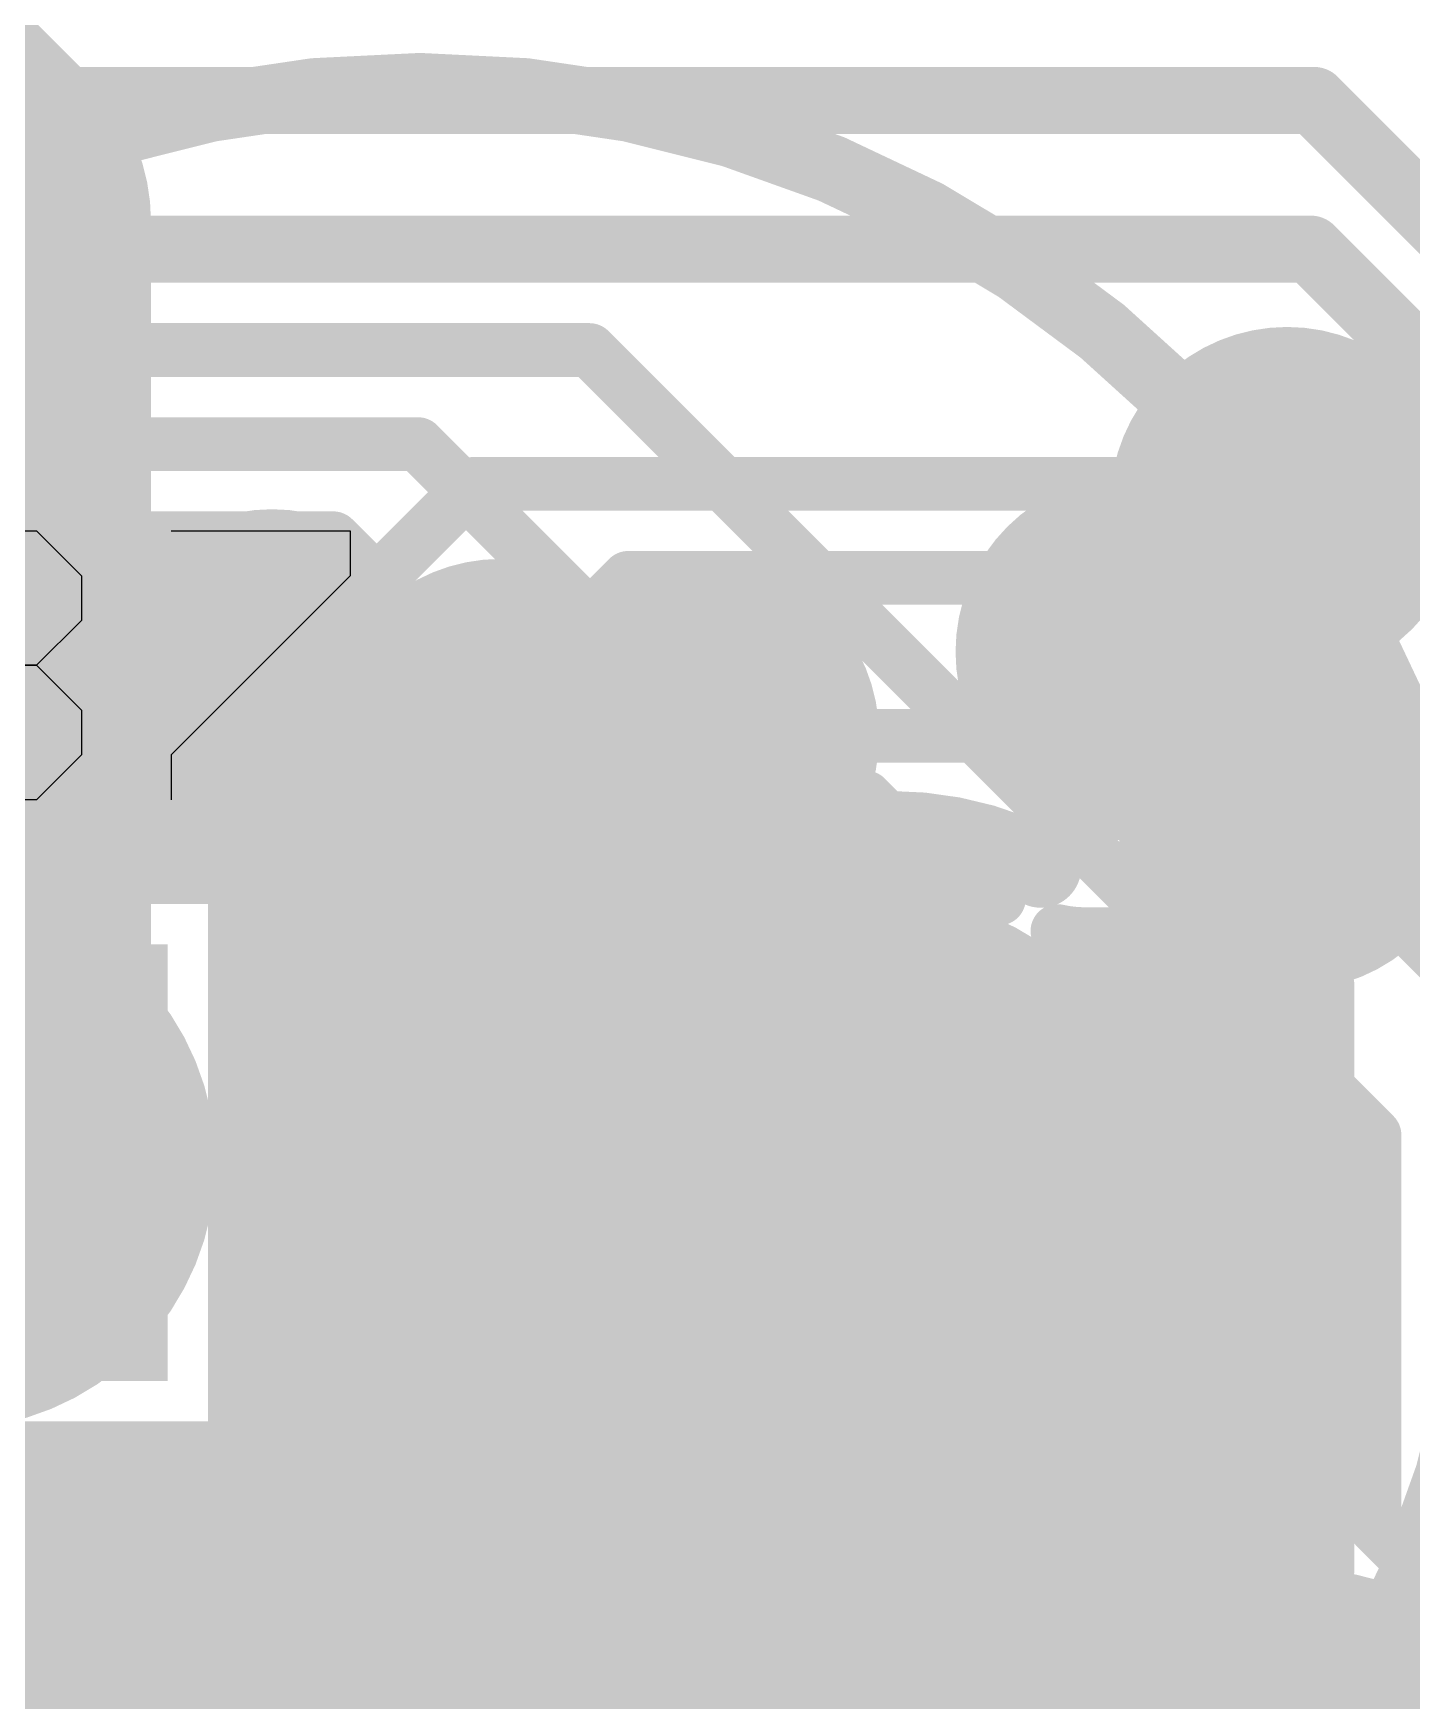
# Model space of a CAD drawing. Header units: millimetres. Extents: x 0.11 to 5.67, y 0.55 to 4.24.
# Drawn here: x 2.0497 to 2.2515, y 2.7903 to 3.0344 of the extents above; entities that cross this region are included whole.
import ezdxf

# ---------------------------------------------------------------- set-up
doc = ezdxf.new("R2010")
doc.units = ezdxf.units.MM
doc.header["$MEASUREMENT"] = 0
for name, color, linetype in [('BottomLayer', 5, 'Continuous'), ('BottomOverlay', 54, 'Continuous'), ('BottomPaste', 16, 'Continuous'), ('BottomSolder', 6, 'Continuous'), ('InternalPlane1', 76, 'Continuous'), ('InternalPlane2', 16, 'Continuous'), ('Mechanical3', 76, 'Continuous'), ('MultiLayer', 9, 'Continuous'), ('PadHoleLayer', 156, 'Continuous'), ('TopLayer', 1, 'Continuous'), ('TopOverlay', 2, 'Continuous'), ('TopSolder', 216, 'Continuous'), ('ViaHoleLayer', 16, 'Continuous')]:
    doc.layers.add(name, color=color, linetype=linetype)

# ---------------------------------------------------------------- blocks, each defined once
blk = doc.blocks.new('CC8X3_5_243')
at = {"layer": 'BottomLayer', "const_width": 0.03}
blk.add_lwpolyline([(0.1227953, 0, 1), (0.1527953, 0, 1)], format="xyb", close=True, dxfattribs=at)
at = {"layer": 'BottomLayer'}
blk.add_solid([(-0.03, -0.03), (0.03, -0.03), (-0.03, 0.03), (0.03, 0.03)], dxfattribs=at)
at = {"layer": 'BottomSolder', "const_width": 0.0319685}
blk.add_lwpolyline([(0.1218111, 0, 1), (0.1537795, 0, 1)], format="xyb", close=True, dxfattribs=at)
at = {"layer": 'BottomSolder'}
blk.add_solid([(-0.0319685, -0.0319685), (0.0319685, -0.0319685), (-0.0319685, 0.0319685), (0.0319685, 0.0319685)], dxfattribs=at)
at = {"layer": 'InternalPlane1', "const_width": 0.011811}
for points in [[(0.1157643, 0.0432383, -0.240078759080116), (0.1598263, 0.0432383)], [(0.094557, -0.022031, -0.240078759080116), (0.094557, 0.022031)], [(0.1810336, 0.022031, -0.240078759080116), (0.1810336, -0.022031)], [(0.1598263, -0.0432383, -0.240078759080116), (0.1157643, -0.0432383)]]:
    blk.add_lwpolyline(points, format="xyb", dxfattribs=at)
at = {"layer": 'InternalPlane1'}
for points, const_width in [([(0.1128116, 0.0432383, 1), (0.118717, 0.0432383, 1)], 0.0059055), ([(0.1568736, 0.0432383, 1), (0.162779, 0.0432383, 1)], 0.0059055), ([(-0.0195, 0, 1), (0.0195, 0, 1)], 0.039), ([(0.0916043, 0.022031, 1), (0.0975097, 0.022031, 1)], 0.0059055), ([(0.1780809, 0.022031, 1), (0.1839863, 0.022031, 1)], 0.0059055), ([(0.0916043, -0.022031, 1), (0.0975097, -0.022031, 1)], 0.0059055), ([(0.1780809, -0.022031, 1), (0.1839863, -0.022031, 1)], 0.0059055), ([(0.1128116, -0.0432383, 1), (0.118717, -0.0432383, 1)], 0.0059055), ([(0.1568736, -0.0432383, 1), (0.162779, -0.0432383, 1)], 0.0059055)]:
    blk.add_lwpolyline(points, format="xyb", close=True, dxfattribs=dict(at, const_width=const_width))
at = {"layer": 'InternalPlane2', "const_width": 0.039}
for points in [[(-0.0195, 0, 1), (0.0195, 0, 1)], [(0.1182953, 0, 1), (0.1572953, 0, 1)]]:
    blk.add_lwpolyline(points, format="xyb", close=True, dxfattribs=at)
at = {"layer": 'Mechanical3'}
for p, q in [((-0.0003428, 0.092507), (0.0127763, 0.092507)), ((0.0127763, 0.092507), (0.0193358, 0.0859474)), ((0.032455, 0.092507), (0.0586932, 0.092507)), ((0.0586932, 0.092507), (0.0586932, 0.0859474)), ((0.0193358, 0.0859474), (0.0193358, 0.0793878)), ((0.0586932, 0.0859474), (0.032455, 0.0597092)), ((0.0193358, 0.0793878), (0.0127763, 0.0728283)), ((0.0127763, 0.0728283), (0.0062167, 0.0728283)), ((0.0062167, 0.0728283), (0.0127763, 0.0728283)), ((0.0127763, 0.0728283), (0.0193358, 0.0662687)), ((0.0193358, 0.0662687), (0.0193358, 0.0597092)), ((0.0193358, 0.0597092), (0.0127763, 0.0531496)), ((0.032455, 0.0597092), (0.032455, 0.0531496)), ((0.0127763, 0.0531496), (-0.0003428, 0.0531496))]:
    blk.add_line(p, q, dxfattribs=at)
at = {"layer": 'MultiLayer', "const_width": 0.03}
blk.add_lwpolyline([(0.1227953, 0, 1), (0.1527953, 0, 1)], format="xyb", close=True, dxfattribs=at)
at = {"layer": 'MultiLayer'}
blk.add_solid([(-0.03, -0.03), (0.03, -0.03), (-0.03, 0.03), (0.03, 0.03)], dxfattribs=at)
at = {"layer": 'PadHoleLayer', "const_width": 0.019}
for points in [[(-0.0095, 0, 1), (0.0095, 0, 1)], [(0.1282953, 0, 1), (0.1472953, 0, 1)]]:
    blk.add_lwpolyline(points, format="xyb", close=True, dxfattribs=at)
at = {"layer": 'TopLayer', "const_width": 0.03}
blk.add_lwpolyline([(0.1227953, 0, 1), (0.1527953, 0, 1)], format="xyb", close=True, dxfattribs=at)
at = {"layer": 'TopLayer'}
blk.add_solid([(-0.03, -0.03), (0.03, -0.03), (-0.03, 0.03), (0.03, 0.03)], dxfattribs=at)
at = {"layer": 'TopOverlay', "const_width": 0.01}
blk.add_lwpolyline([(0.226378, 0, 1), (-0.0885828, 0, 1)], format="xyb", close=True, dxfattribs=at)
at = {"layer": 'TopSolder', "const_width": 0.0319685}
blk.add_lwpolyline([(0.1218111, 0, 1), (0.1537795, 0, 1)], format="xyb", close=True, dxfattribs=at)
at = {"layer": 'TopSolder'}
blk.add_solid([(-0.0319685, -0.0319685), (0.0319685, -0.0319685), (-0.0319685, 0.0319685), (0.0319685, 0.0319685)], dxfattribs=at)
blk = doc.blocks.new('CC0603_B_244')
at = {"layer": 'BottomLayer'}
for points in [[(-0.0531496, -0.0177165), (-0.0137796, -0.0177165), (-0.0531496, 0.0177165), (-0.0137796, 0.0177165)], [(0.0531495, 0.0177165), (0.0137795, 0.0177165), (0.0531495, -0.0177165), (0.0137795, -0.0177165)]]:
    blk.add_solid(points, dxfattribs=at)
at = {"layer": 'BottomOverlay', "const_width": 0.0070079}
for points in [[(-0.0603075, -0.025576, -0.2011811506940103), (-0.060352, 0.0254697)], [(0.0604228, 0.0254697, -0.2011811506940103), (0.0603783, -0.025576)]]:
    blk.add_lwpolyline(points, format="xyb", dxfattribs=at)
at = {"layer": 'BottomOverlay', "const_width": 0.0035039}
for points in [[(-0.062104, 0.0254697, 1), (-0.0586, 0.0254697, 1)], [(-0.0617166, 0.0255, 1), (-0.0582126, 0.0255, 1)], [(0.0582834, 0.0255, 1), (0.0617874, 0.0255, 1)], [(0.0586708, 0.0254697, 1), (0.0621748, 0.0254697, 1)], [(-0.0620595, -0.025576, 1), (-0.0585555, -0.025576, 1)], [(-0.0617914, -0.0255906, 1), (-0.0582874, -0.0255906, 1)], [(0.0582873, -0.0255906, 1), (0.0617913, -0.0255906, 1)], [(0.0586263, -0.025576, 1), (0.0621303, -0.025576, 1)]]:
    blk.add_lwpolyline(points, format="xyb", close=True, dxfattribs=at)
at = {"layer": 'BottomOverlay', "const_width": 0.0070079}
for points in [[(-0.0599646, 0.0255), (0.0600354, 0.0255)], [(-0.0600394, -0.0255906), (0.0600393, -0.0255906)]]:
    blk.add_lwpolyline(points, dxfattribs=at)
at = {"layer": 'BottomPaste'}
for p, q in [((-0.0531496, -0.0177165), (-0.0531496, 0.0177165)), ((-0.0531496, 0.0177165), (-0.0137796, 0.0177165)), ((-0.0137796, 0.0177165), (-0.0255906, 0)), ((0.0255905, 0), (0.0137795, 0.0177165)), ((0.0137795, 0.0177165), (0.0531495, 0.0177165)), ((0.0531495, 0.0177165), (0.0531495, -0.0177165)), ((-0.0255906, 0), (-0.0137796, -0.0177165)), ((0.0137795, -0.0177165), (0.0255905, 0)), ((-0.0137796, -0.0177165), (-0.0531496, -0.0177165)), ((0.0531495, -0.0177165), (0.0137795, -0.0177165))]:
    blk.add_line(p, q, dxfattribs=at)
at = {"layer": 'BottomSolder'}
for points in [[(-0.0551181, -0.019685), (-0.0118111, -0.019685), (-0.0551181, 0.019685), (-0.0118111, 0.019685)], [(0.055118, 0.019685), (0.011811, 0.019685), (0.055118, -0.019685), (0.011811, -0.019685)]]:
    blk.add_solid(points, dxfattribs=at)
at = {"layer": 'Mechanical3'}
for p, q in [((-0.0561024, 0.0105003), (-0.0508547, 0.015748)), ((-0.0508547, 0.015748), (-0.0403594, 0.015748)), ((-0.0403594, 0.015748), (-0.0351118, 0.0105003)), ((-0.0193688, 0.015748), (-0.0246165, 0.0105003)), ((-0.0088735, 0.015748), (-0.0193688, 0.015748)), ((-0.0036259, 0.0105003), (-0.0088735, 0.015748)), ((0.0068694, 0.0105003), (0.0121171, 0.015748)), ((0.0121171, 0.015748), (0.0226124, 0.015748)), ((0.0226124, 0.015748), (0.02786, 0.0105003)), ((-0.0561024, -0.0104903), (-0.0561024, 0.0105003)), ((-0.0036259, 0.0052527), (-0.0036259, 0.0105003)), ((0.0068694, 5e-06), (0.0068694, 0.0105003)), ((0.02786, 0.0105003), (0.02786, 0.0052527)), ((-0.0088735, 5e-06), (-0.0036259, 0.0052527)), ((0.02786, 0.0052527), (0.0226124, 5e-06)), ((-0.0088735, 5e-06), (-0.0141212, 5e-06)), ((-0.0141212, 5e-06), (-0.0088735, 5e-06)), ((-0.0036259, -0.0052426), (-0.0088735, 5e-06)), ((0.0173647, -0.0104903), (0.0068694, 5e-06)), ((0.0226124, 5e-06), (0.0068694, 5e-06)), ((-0.0036259, -0.0104903), (-0.0036259, -0.0052426)), ((-0.0508547, -0.0157379), (-0.0561024, -0.0104903)), ((-0.0351118, -0.0104903), (-0.0403594, -0.0157379)), ((-0.0246165, -0.0104903), (-0.0193688, -0.0157379)), ((-0.0088735, -0.0157379), (-0.0036259, -0.0104903)), ((0.02786, -0.0157379), (0.0173647, -0.0104903)), ((-0.0403594, -0.0157379), (-0.0508547, -0.0157379)), ((-0.0193688, -0.0157379), (-0.0088735, -0.0157379))]:
    blk.add_line(p, q, dxfattribs=at)

msp = doc.modelspace()

# ---------------------------------------------------------------- linework, layer by layer
at = {"layer": 'BottomLayer'}
for points, const_width in [([(2.0423229, 3.0246063), (2.2372047, 3.0246063)], 0.0098425), ([(2.2372047, 3.0246063), (2.3257874, 2.9360236)], 0.0098425), ([(1.737482, 3.0028422), (2.2366978, 3.0028422)], 0.0098425), ([(2.2366978, 3.0028422), (2.3261542, 2.9133858)], 0.0098425), ([(1.720583, 2.9880784), (2.1311269, 2.9880784)], 0.007874), ([(2.1311269, 2.9880784), (2.246063, 2.8731423)], 0.007874), ([(1.7148754, 2.9742989), (2.1060284, 2.9742989)], 0.007874), ([(2.1060284, 2.9742989), (2.1476378, 2.9326895)], 0.007874), ([(2.2332677, 2.9655512), (2.2362809, 2.962538)], 0.007874), ([(2.2362809, 2.962538), (2.2530131, 2.962538)], 0.007874), ([(2.2530131, 2.962538), (2.3198818, 2.8956693)], 0.007874), ([(1.7091678, 2.9605194), (2.0936145, 2.9605194)], 0.007874), ([(2.0936145, 2.9605194), (2.1062989, 2.947835)], 0.007874), ([(2.1062989, 2.9478349), (2.1062989, 2.947835)], 0.007874), ([(2.1062989, 2.9478349), (2.1181102, 2.9360236)], 0.007874), ([(1.7072867, 2.9429134), (2.0805979, 2.9429134)], 0.007874), ([(2.0805979, 2.9429134), (2.0846454, 2.9388659)], 0.007874), ([(2.2106299, 2.9438976), (2.2412526, 2.9438976)], 0.007874), ([(2.2412526, 2.9438976), (2.3356299, 2.8495203)], 0.007874), ([(2.1476378, 2.9315945), (2.1476378, 2.9326895)], 0.007874), ([(1.8481204, 2.9251969), (2.0630113, 2.9251969)], 0.007874), ([(2.1715832, 2.9225671), (2.1842329, 2.9099174)], 0.007874), ([(1.8484059, 2.9202681), (2.0670671, 2.9202681)], 0.007874), ([(2.1705853, 2.9202681), (2.1738822, 2.9202681)], 0.007874), ([(2.234252, 2.9202756), (2.2598425, 2.8946851)], 0.007874), ([(1.993622, 2.912874), (2.081181, 2.912874)], 0.007874), ([(2.081181, 2.825315), (2.081181, 2.912874)], 0.007874), ([(2.081181, 2.9123941), (2.1011922, 2.9123941)], 0.007874), ([(2.1645558, 2.9123941), (2.1817562, 2.9123941)], 0.007874), ([(2.1751968, 2.8690945), (2.1751968, 2.9069685)], 0.007874), ([(2.081181, 2.9045201), (2.152989, 2.9045201)], 0.007874), ([(2.081181, 2.8966461), (2.1437473, 2.8966461)], 0.007874), ([(2.081181, 2.8887721), (2.1383057, 2.8887721)], 0.007874), ([(2.081181, 2.8808981), (2.1350865, 2.8808981)], 0.007874), ([(2.2160197, 2.8781306), (2.2283465, 2.8658038)], 0.007874), ([(2.081181, 2.8730241), (2.1335709, 2.8730241)], 0.007874), ([(2.2168227, 2.8730241), (2.2211262, 2.8730241)], 0.007874), ([(2.246063, 2.8159449), (2.246063, 2.8731423)], 0.007874), ([(2.1373228, 2.8690945), (2.1751968, 2.8690945)], 0.007874), ([(2.1751968, 2.8690945), (2.2130708, 2.8690945)], 0.007874), ([(2.1751968, 2.8312205), (2.1751968, 2.8690945)], 0.007874), ([(2.081181, 2.8651501), (2.1335723, 2.8651501)], 0.007874), ([(2.2168213, 2.8651501), (2.2283465, 2.8651501)], 0.007874), ([(2.2283465, 2.8159449), (2.2283465, 2.8658038)], 0.007874), ([(2.081181, 2.8572761), (2.1350909, 2.8572761)], 0.007874), ([(2.2153027, 2.8572761), (2.2283465, 2.8572761)], 0.007874), ([(2.081181, 2.8494021), (2.1383136, 2.8494021)], 0.007874), ([(2.21208, 2.8494021), (2.2283465, 2.8494021)], 0.007874), ([(2.081181, 2.8415281), (2.1437603, 2.8415281)], 0.007874), ([(2.2066333, 2.8415281), (2.2283465, 2.8415281)], 0.007874), ([(2.081181, 2.8336541), (2.1530126, 2.8336541)], 0.007874), ([(2.197381, 2.8336541), (2.2283465, 2.8336541)], 0.007874), ([(2.0610235, 2.825315), (2.081181, 2.825315)], 0.007874), ([(2.0610235, 2.7982284), (2.0610235, 2.825315)], 0.007874), ([(2.081181, 2.8257801), (2.2283465, 2.8257801)], 0.007874), ([(2.0610235, 2.8179061), (2.2283465, 2.8179061)], 0.007874), ([(2.246063, 2.8159449), (2.3080709, 2.753937)], 0.007874), ([(2.0610235, 2.8100321), (2.2293623, 2.8100321)], 0.007874), ([(2.0610235, 2.8021581), (2.2208379, 2.8021581)], 0.007874), ([(2.0610235, 2.7982284), (2.0708661, 2.7982284)], 0.007874), ([(2.0708661, 2.7352362), (2.0708661, 2.7982284)], 0.007874), ([(2.0728345, 2.7962599), (2.1358267, 2.7962599)], 0.007874), ([(2.0728345, 2.7372047), (2.0728345, 2.7962599)], 0.007874), ([(2.1358267, 2.7372047), (2.1358267, 2.7962599)], 0.007874), ([(2.1358267, 2.7942841), (2.2150869, 2.7942841)], 0.007874), ([(2.1043306, 2.7667323), (2.1043306, 2.7923228)], 0.007874), ([(2.1358267, 2.7864101), (2.2128361, 2.7864101)], 0.007874)]:
    msp.add_lwpolyline(points, dxfattribs=dict(at, const_width=const_width))
for points, const_width in [([(2.2347441, 3.0246063, 1), (2.2396653, 3.0246063, 1)], 0.0049212), ([(2.2347441, 3.0246063, 1), (2.2396653, 3.0246063, 1)], 0.0049212), ([(2.2342372, 3.0028422, 1), (2.2391584, 3.0028422, 1)], 0.0049212), ([(2.2342372, 3.0028422, 1), (2.2391584, 3.0028422, 1)], 0.0049212), ([(2.1291584, 2.9880784, 1), (2.1330954, 2.9880784, 1)], 0.003937), ([(2.1291584, 2.9880784, 1), (2.1330954, 2.9880784, 1)], 0.003937), ([(2.1040599, 2.9742989, 1), (2.1079969, 2.9742989, 1)], 0.003937), ([(2.1040599, 2.9742989, 1), (2.1079969, 2.9742989, 1)], 0.003937), ([(2.2273622, 2.9655512, 1), (2.2391732, 2.9655512, 1)], 0.011811), ([(2.2312992, 2.9655512, 1), (2.2352362, 2.9655512, 1)], 0.003937), ([(2.2343124, 2.962538, 1), (2.2382494, 2.962538, 1)], 0.003937), ([(2.2343124, 2.962538, 1), (2.2382494, 2.962538, 1)], 0.003937), ([(2.2510446, 2.962538, 1), (2.2549816, 2.962538, 1)], 0.003937), ([(2.2510446, 2.962538, 1), (2.2549816, 2.962538, 1)], 0.003937), ([(2.091646, 2.9605194, 1), (2.095583, 2.9605194, 1)], 0.003937), ([(2.091646, 2.9605194, 1), (2.095583, 2.9605194, 1)], 0.003937), ([(2.2047244, 2.9438976, 1), (2.2165354, 2.9438976, 1)], 0.011811), ([(2.1043304, 2.947835, 1), (2.1082674, 2.947835, 1)], 0.003937), ([(2.1043304, 2.947835, 1), (2.1082674, 2.947835, 1)], 0.003937), ([(2.1043304, 2.9478349, 1), (2.1082674, 2.9478349, 1)], 0.003937), ([(2.1043304, 2.9478349, 1), (2.1082674, 2.9478349, 1)], 0.003937), ([(2.0787399, 2.9388659, 1), (2.0905509, 2.9388659, 1)], 0.011811), ([(2.0786294, 2.9429134, 1), (2.0825664, 2.9429134, 1)], 0.003937), ([(2.0786294, 2.9429134, 1), (2.0825664, 2.9429134, 1)], 0.003937), ([(2.2086614, 2.9438976, 1), (2.2125984, 2.9438976, 1)], 0.003937), ([(2.2392841, 2.9438976, 1), (2.2432211, 2.9438976, 1)], 0.003937), ([(2.2392841, 2.9438976, 1), (2.2432211, 2.9438976, 1)], 0.003937), ([(2.0826769, 2.9388659, 1), (2.0866139, 2.9388659, 1)], 0.003937), ([(2.1122047, 2.9315945, 1), (2.1240157, 2.9315945, 1)], 0.011811), ([(2.1417323, 2.9315945, 1), (2.1535433, 2.9315945, 1)], 0.011811), ([(2.1161417, 2.9360236, 1), (2.1200787, 2.9360236, 1)], 0.003937), ([(2.1456693, 2.9326895, 1), (2.1496063, 2.9326895, 1)], 0.003937), ([(2.1456693, 2.9326895, 1), (2.1496063, 2.9326895, 1)], 0.003937), ([(2.1456693, 2.9315945, 1), (2.1496063, 2.9315945, 1)], 0.003937), ([(2.2283465, 2.9202756, 1), (2.2401575, 2.9202756, 1)], 0.011811), ([(2.0610428, 2.9251969, 1), (2.0649798, 2.9251969, 1)], 0.003937), ([(2.0610428, 2.9251969, 1), (2.0649798, 2.9251969, 1)], 0.003937), ([(2.1696147, 2.9225671, 1), (2.1735517, 2.9225671, 1)], 0.003937), ([(2.1696147, 2.9225671, 1), (2.1735517, 2.9225671, 1)], 0.003937), ([(2.0650986, 2.9202681, 1), (2.0690356, 2.9202681, 1)], 0.003937), ([(2.1686168, 2.9202681, 1), (2.1725538, 2.9202681, 1)], 0.003937), ([(2.1719137, 2.9202681, 1), (2.1758507, 2.9202681, 1)], 0.003937), ([(2.2322835, 2.9202756, 1), (2.2362205, 2.9202756, 1)], 0.003937), ([(2.0953712, 2.9166459, 1), (2.0993082, 2.9166459, 1)], 0.003937), ([(2.0953712, 2.9166459, 1), (2.0993082, 2.9166459, 1)], 0.003937), ([(2.0792125, 2.912874, 1), (2.0831495, 2.912874, 1)], 0.003937), ([(2.0792125, 2.912874, 1), (2.0831495, 2.912874, 1)], 0.003937), ([(2.0792125, 2.9123941, 1), (2.0831495, 2.9123941, 1)], 0.003937), ([(2.0992237, 2.9123941, 1), (2.1031607, 2.9123941, 1)], 0.003937), ([(2.1309055, 2.9106923, 1), (2.1348425, 2.9106923, 1)], 0.003937), ([(2.1309055, 2.9106923, 1), (2.1348425, 2.9106923, 1)], 0.003937), ([(2.1625873, 2.9123941, 1), (2.1665243, 2.9123941, 1)], 0.003937), ([(2.1797877, 2.9123941, 1), (2.1837247, 2.9123941, 1)], 0.003937), ([(2.1822644, 2.9099174, 1), (2.1862014, 2.9099174, 1)], 0.003937), ([(2.1822644, 2.9099174, 1), (2.1862014, 2.9099174, 1)], 0.003937), ([(2.1732283, 2.9069685, 1), (2.1771653, 2.9069685, 1)], 0.003937), ([(2.0792125, 2.9045201, 1), (2.0831495, 2.9045201, 1)], 0.003937), ([(2.1510205, 2.9045201, 1), (2.1549575, 2.9045201, 1)], 0.003937), ([(2.0792125, 2.8966461, 1), (2.0831495, 2.8966461, 1)], 0.003937), ([(2.1417788, 2.8966461, 1), (2.1457158, 2.8966461, 1)], 0.003937), ([(2.0792125, 2.8887721, 1), (2.0831495, 2.8887721, 1)], 0.003937), ([(2.1363372, 2.8887721, 1), (2.1402742, 2.8887721, 1)], 0.003937), ([(2.0792125, 2.8808981, 1), (2.0831495, 2.8808981, 1)], 0.003937), ([(2.133118, 2.8808981, 1), (2.137055, 2.8808981, 1)], 0.003937), ([(2.2140512, 2.8781306, 1), (2.2179882, 2.8781306, 1)], 0.003937), ([(2.2140512, 2.8781306, 1), (2.2179882, 2.8781306, 1)], 0.003937), ([(2.0792125, 2.8730241, 1), (2.0831495, 2.8730241, 1)], 0.003937), ([(2.1316024, 2.8730241, 1), (2.1355394, 2.8730241, 1)], 0.003937), ([(2.2148542, 2.8730241, 1), (2.2187912, 2.8730241, 1)], 0.003937), ([(2.2191577, 2.8730241, 1), (2.2230947, 2.8730241, 1)], 0.003937), ([(2.2440945, 2.8731423, 1), (2.2480315, 2.8731423, 1)], 0.003937), ([(2.2440945, 2.8731423, 1), (2.2480315, 2.8731423, 1)], 0.003937), ([(2.1353543, 2.8690945, 1), (2.1392913, 2.8690945, 1)], 0.003937), ([(2.1732283, 2.8690945, 1), (2.1771653, 2.8690945, 1)], 0.003937), ([(2.1732283, 2.8690945, 1), (2.1771653, 2.8690945, 1)], 0.003937), ([(2.1732283, 2.8690945, 1), (2.1771653, 2.8690945, 1)], 0.003937), ([(2.1732283, 2.8690945, 1), (2.1771653, 2.8690945, 1)], 0.003937), ([(2.2111023, 2.8690945, 1), (2.2150393, 2.8690945, 1)], 0.003937), ([(2.2150393, 2.8690945, 1), (2.2189763, 2.8690945, 1)], 0.003937), ([(2.2150393, 2.8690945, 1), (2.2189763, 2.8690945, 1)], 0.003937), ([(2.0792125, 2.8651501, 1), (2.0831495, 2.8651501, 1)], 0.003937), ([(2.1316038, 2.8651501, 1), (2.1355408, 2.8651501, 1)], 0.003937), ([(2.2148528, 2.8651501, 1), (2.2187898, 2.8651501, 1)], 0.003937), ([(2.226378, 2.8658038, 1), (2.230315, 2.8658038, 1)], 0.003937), ([(2.226378, 2.8658038, 1), (2.230315, 2.8658038, 1)], 0.003937), ([(2.226378, 2.8651501, 1), (2.230315, 2.8651501, 1)], 0.003937), ([(2.0792125, 2.8572761, 1), (2.0831495, 2.8572761, 1)], 0.003937), ([(2.1331224, 2.8572761, 1), (2.1370594, 2.8572761, 1)], 0.003937), ([(2.2133342, 2.8572761, 1), (2.2172712, 2.8572761, 1)], 0.003937), ([(2.226378, 2.8572761, 1), (2.230315, 2.8572761, 1)], 0.003937), ([(2.0792125, 2.8494021, 1), (2.0831495, 2.8494021, 1)], 0.003937), ([(2.1363451, 2.8494021, 1), (2.1402821, 2.8494021, 1)], 0.003937), ([(2.2101115, 2.8494021, 1), (2.2140485, 2.8494021, 1)], 0.003937), ([(2.226378, 2.8494021, 1), (2.230315, 2.8494021, 1)], 0.003937), ([(2.0792125, 2.8415281, 1), (2.0831495, 2.8415281, 1)], 0.003937), ([(2.1417918, 2.8415281, 1), (2.1457288, 2.8415281, 1)], 0.003937), ([(2.2046648, 2.8415281, 1), (2.2086018, 2.8415281, 1)], 0.003937), ([(2.226378, 2.8415281, 1), (2.230315, 2.8415281, 1)], 0.003937), ([(2.0792125, 2.8336541, 1), (2.0831495, 2.8336541, 1)], 0.003937), ([(2.1510441, 2.8336541, 1), (2.1549811, 2.8336541, 1)], 0.003937), ([(2.1954125, 2.8336541, 1), (2.1993495, 2.8336541, 1)], 0.003937), ([(2.226378, 2.8336541, 1), (2.230315, 2.8336541, 1)], 0.003937), ([(2.1732283, 2.8312205, 1), (2.1771653, 2.8312205, 1)], 0.003937), ([(2.059055, 2.825315, 1), (2.062992, 2.825315, 1)], 0.003937), ([(2.059055, 2.825315, 1), (2.062992, 2.825315, 1)], 0.003937), ([(2.0792125, 2.8257801, 1), (2.0831495, 2.8257801, 1)], 0.003937), ([(2.0792125, 2.825315, 1), (2.0831495, 2.825315, 1)], 0.003937), ([(2.0792125, 2.825315, 1), (2.0831495, 2.825315, 1)], 0.003937), ([(2.226378, 2.8257801, 1), (2.230315, 2.8257801, 1)], 0.003937), ([(2.059055, 2.8179061, 1), (2.062992, 2.8179061, 1)], 0.003937), ([(2.226378, 2.8179061, 1), (2.230315, 2.8179061, 1)], 0.003937), ([(2.226378, 2.8159449, 1), (2.230315, 2.8159449, 1)], 0.003937), ([(2.226378, 2.8159449, 1), (2.230315, 2.8159449, 1)], 0.003937), ([(2.226378, 2.8159449, 1), (2.230315, 2.8159449, 1)], 0.003937), ([(2.2440945, 2.8159449, 1), (2.2480315, 2.8159449, 1)], 0.003937), ([(2.2440945, 2.8159449, 1), (2.2480315, 2.8159449, 1)], 0.003937), ([(2.059055, 2.8100321, 1), (2.062992, 2.8100321, 1)], 0.003937), ([(2.2273938, 2.8100321, 1), (2.2313308, 2.8100321, 1)], 0.003937), ([(2.2283887, 2.8077472, 1), (2.2323257, 2.8077472, 1)], 0.003937), ([(2.2283887, 2.8077472, 1), (2.2323257, 2.8077472, 1)], 0.003937), ([(2.2283887, 2.8077472, 1), (2.2323257, 2.8077472, 1)], 0.003937), ([(2.059055, 2.8021581, 1), (2.062992, 2.8021581, 1)], 0.003937), ([(2.2188694, 2.8021581, 1), (2.2228064, 2.8021581, 1)], 0.003937), ([(2.059055, 2.7982284, 1), (2.062992, 2.7982284, 1)], 0.003937), ([(2.059055, 2.7982284, 1), (2.062992, 2.7982284, 1)], 0.003937), ([(2.0688976, 2.7982284, 1), (2.0728346, 2.7982284, 1)], 0.003937), ([(2.0688976, 2.7982284, 1), (2.0728346, 2.7982284, 1)], 0.003937), ([(2.070866, 2.7962599, 1), (2.074803, 2.7962599, 1)], 0.003937), ([(2.070866, 2.7962599, 1), (2.074803, 2.7962599, 1)], 0.003937), ([(2.1338582, 2.7962599, 1), (2.1377952, 2.7962599, 1)], 0.003937), ([(2.1338582, 2.7962599, 1), (2.1377952, 2.7962599, 1)], 0.003937), ([(2.1338582, 2.7942841, 1), (2.1377952, 2.7942841, 1)], 0.003937), ([(2.2131184, 2.7942841, 1), (2.2170554, 2.7942841, 1)], 0.003937), ([(2.1023621, 2.7923228, 1), (2.1062991, 2.7923228, 1)], 0.003937), ([(2.2323439, 2.7834041, 1), (2.2441549, 2.7834041, 1)], 0.011811)]:
    msp.add_lwpolyline(points, format="xyb", close=True, dxfattribs=dict(at, const_width=const_width))
at = {"layer": 'BottomLayer', "const_width": 0.007874}
for points in [[(2.0973397, 2.9166459, -0.4012547143828425), (2.0630113, 2.9251969)], [(2.1715832, 2.9225671, -0.4908594300988783), (2.132874, 2.9106923)], [(2.132874, 2.9106923, -0.411617775053722), (2.0973397, 2.9166459)], [(2.2170078, 2.8690945, -2.842865422669994), (2.1842329, 2.9099174)], [(2.2160197, 2.8781306, -0.0545130820857524), (2.2170078, 2.8690945)], [(2.2303572, 2.8077472, -0.1208465215114533), (2.2283465, 2.8159449)], [(2.2303572, 2.8077472, -0.1208465215114533), (2.2283465, 2.8159449)], [(2.2387794, 2.7578191, -0.8633568454744912), (2.2303572, 2.8077472)]]:
    msp.add_lwpolyline(points, format="xyb", dxfattribs=at)
at = {"layer": 'InternalPlane1', "const_width": 0.0259055}
for points in [[(2.220315, 2.9655512, 1), (2.2462204, 2.9655512, 1)], [(2.1976772, 2.9438976, 1), (2.2235826, 2.9438976, 1)], [(2.0716927, 2.9388659, 1), (2.0975981, 2.9388659, 1)], [(2.1051575, 2.9315945, 1), (2.1310629, 2.9315945, 1)], [(2.1346851, 2.9315945, 1), (2.1605905, 2.9315945, 1)], [(2.2212993, 2.9202756, 1), (2.2472047, 2.9202756, 1)], [(2.2252967, 2.7834041, 1), (2.2512021, 2.7834041, 1)]]:
    msp.add_lwpolyline(points, format="xyb", close=True, dxfattribs=at)
at = {"layer": 'InternalPlane2', "const_width": 0.0259055}
for points in [[(2.220315, 2.9655512, 1), (2.2462204, 2.9655512, 1)], [(2.1976772, 2.9438976, 1), (2.2235826, 2.9438976, 1)], [(2.0716927, 2.9388659, 1), (2.0975981, 2.9388659, 1)], [(2.1051575, 2.9315945, 1), (2.1310629, 2.9315945, 1)], [(2.1346851, 2.9315945, 1), (2.1605905, 2.9315945, 1)], [(2.2212993, 2.9202756, 1), (2.2472047, 2.9202756, 1)], [(2.2252967, 2.7834041, 1), (2.2512021, 2.7834041, 1)], [(2.1317323, 2.7667323, 1), (2.1576377, 2.7667323, 1)]]:
    msp.add_lwpolyline(points, format="xyb", close=True, dxfattribs=at)
at = {"layer": 'MultiLayer', "const_width": 0.011811}
for points in [[(2.2273622, 2.9655512, 1), (2.2391732, 2.9655512, 1)], [(2.2047244, 2.9438976, 1), (2.2165354, 2.9438976, 1)], [(2.0787399, 2.9388659, 1), (2.0905509, 2.9388659, 1)], [(2.1122047, 2.9315945, 1), (2.1240157, 2.9315945, 1)], [(2.1417323, 2.9315945, 1), (2.1535433, 2.9315945, 1)], [(2.2283465, 2.9202756, 1), (2.2401575, 2.9202756, 1)], [(2.2323439, 2.7834041, 1), (2.2441549, 2.7834041, 1)]]:
    msp.add_lwpolyline(points, format="xyb", close=True, dxfattribs=at)
at = {"layer": 'TopLayer'}
for points, const_width in [([(2.0187008, 3.0255906), (2.0374015, 3.0068899)], 0.0590551), ([(2.0374015, 2.8690945), (2.0374015, 3.0068899)], 0.0590551), ([(2.0846454, 2.9388659), (2.1142834, 2.9685039)], 0.007874), ([(2.1142834, 2.9685039), (2.230315, 2.9685039)], 0.007874), ([(2.230315, 2.9685039), (2.2332677, 2.9655512)], 0.007874), ([(2.1181102, 2.9360236), (2.136811, 2.9547244)], 0.007874), ([(2.136811, 2.9547244), (2.1998031, 2.9547244)], 0.007874), ([(2.1998031, 2.9547244), (2.2106299, 2.9438976)], 0.007874), ([(2.0846454, 2.9399603), (2.0846457, 2.9399606)], 0.007874), ([(2.0846454, 2.9388659), (2.0846454, 2.9399603)], 0.007874), ([(1.9714492, 2.9360161), (2.0561099, 2.9360161)], 0.007874), ([(1.9714567, 2.9360236), (2.0561024, 2.9360236)], 0.007874), ([(2.0561024, 2.9360236), (2.0599429, 2.9321831)], 0.007874), ([(2.1476378, 2.9315945), (2.1923104, 2.9315945)], 0.007874), ([(2.1923104, 2.9315945), (2.2036293, 2.9202756)], 0.007874), ([(1.9635752, 2.9281421), (2.0614102, 2.9281421)], 0.007874), ([(1.9557012, 2.9202681), (2.0670671, 2.9202681)], 0.007874), ([(2.2036293, 2.9202756), (2.234252, 2.9202756)], 0.007874), ([(2.0779626, 2.9141634), (2.0816929, 2.9104331)], 0.007874), ([(2.166104, 2.913878), (2.1849719, 2.913878)], 0.007874), ([(2.1849719, 2.913878), (2.1910779, 2.907772)], 0.007874), ([(1.9478272, 2.9123941), (2.0797319, 2.9123941)], 0.007874), ([(1.9955905, 2.9109055), (2.0792125, 2.9109055)], 0.007874), ([(2.0792125, 2.8272835), (2.0792125, 2.9109055)], 0.007874), ([(2.1645558, 2.9123941), (2.1864558, 2.9123941)], 0.007874), ([(2.0816929, 2.8228347), (2.0816929, 2.9104331)], 0.007874), ([(2.0994094, 2.8228347), (2.0994094, 2.9104331)], 0.007874), ([(2.1751968, 2.8690945), (2.1751968, 2.9069685)], 0.007874), ([(2.0994094, 2.9045201), (2.152989, 2.9045201)], 0.007874), ([(2.2036293, 2.9025591), (2.2157858, 2.9025591)], 0.007874), ([(2.0994094, 2.8966461), (2.1437473, 2.8966461)], 0.007874), ([(2.2066463, 2.8966461), (2.2244275, 2.8966461)], 0.007874), ([(2.2391732, 2.8093829), (2.2391732, 2.8951627)], 0.007874), ([(2.0994094, 2.8887721), (2.1383057, 2.8887721)], 0.007874), ([(2.2120879, 2.8887721), (2.2391732, 2.8887721)], 0.007874), ([(2.0994094, 2.8808981), (2.1350865, 2.8808981)], 0.007874), ([(2.2153071, 2.8808981), (2.2391732, 2.8808981)], 0.007874), ([(2.0994094, 2.8730241), (2.1335709, 2.8730241)], 0.007874), ([(2.2168227, 2.8730241), (2.2391732, 2.8730241)], 0.007874), ([(2.0374015, 2.8690945), (2.0752755, 2.8690945)], 0.007874), ([(2.1373228, 2.8690945), (2.1751968, 2.8690945)], 0.007874), ([(2.1751968, 2.8690945), (2.2130708, 2.8690945)], 0.007874), ([(2.1751968, 2.8312205), (2.1751968, 2.8690945)], 0.007874), ([(2.0994094, 2.8651501), (2.1335723, 2.8651501)], 0.007874), ([(2.2168213, 2.8651501), (2.2391732, 2.8651501)], 0.007874), ([(2.0994094, 2.8572761), (2.1350909, 2.8572761)], 0.007874), ([(2.2153027, 2.8572761), (2.2391732, 2.8572761)], 0.007874), ([(2.0994094, 2.8494021), (2.1383136, 2.8494021)], 0.007874), ([(2.21208, 2.8494021), (2.2391732, 2.8494021)], 0.007874), ([(2.0994094, 2.8415281), (2.1437603, 2.8415281)], 0.007874), ([(2.2066333, 2.8415281), (2.2391732, 2.8415281)], 0.007874), ([(2.0994094, 2.8336541), (2.1530126, 2.8336541)], 0.007874), ([(2.197381, 2.8336541), (2.2391732, 2.8336541)], 0.007874), ([(1.9153543, 2.8257801), (2.0816929, 2.8257801)], 0.007874), ([(1.9955905, 2.8272835), (2.0792125, 2.8272835)], 0.007874), ([(2.0994094, 2.8257801), (2.2391732, 2.8257801)], 0.007874), ([(2.0364173, 2.7775591), (2.0816929, 2.8228347)], 0.007874), ([(1.9153543, 2.8179061), (2.0767643, 2.8179061)], 0.007874), ([(2.09871, 2.8179061), (2.2391732, 2.8179061)], 0.007874), ([(1.9153543, 2.8100321), (2.0688903, 2.8100321)], 0.007874), ([(2.0541338, 2.7702206), (2.0942204, 2.8103072)], 0.007874), ([(2.0939453, 2.8100321), (2.2391732, 2.8100321)], 0.007874), ([(1.9153543, 2.8021581), (2.0610163, 2.8021581)], 0.007874), ([(2.0860713, 2.8021581), (2.2208379, 2.8021581)], 0.007874), ([(2.2382494, 2.7834041), (2.2568897, 2.8020444)], 0.007874), ([(1.9153543, 2.7942841), (2.0531423, 2.7942841)], 0.007874), ([(2.0781973, 2.7942841), (2.2150869, 2.7942841)], 0.007874), ([(2.0703233, 2.7864101), (2.2128361, 2.7864101)], 0.007874)]:
    msp.add_lwpolyline(points, dxfattribs=dict(at, const_width=const_width))
for points, const_width in [([(2.0226377, 3.0068899, 1), (2.0521653, 3.0068899, 1)], 0.0295275), ([(2.0226377, 3.0068899, 1), (2.0521653, 3.0068899, 1)], 0.0295275), ([(2.2273622, 2.9655512, 1), (2.2391732, 2.9655512, 1)], 0.011811), ([(2.1123149, 2.9685039, 1), (2.1162519, 2.9685039, 1)], 0.003937), ([(2.1123149, 2.9685039, 1), (2.1162519, 2.9685039, 1)], 0.003937), ([(2.2283465, 2.9685039, 1), (2.2322835, 2.9685039, 1)], 0.003937), ([(2.2283465, 2.9685039, 1), (2.2322835, 2.9685039, 1)], 0.003937), ([(2.2312992, 2.9655512, 1), (2.2352362, 2.9655512, 1)], 0.003937), ([(2.1348425, 2.9547244, 1), (2.1387795, 2.9547244, 1)], 0.003937), ([(2.1348425, 2.9547244, 1), (2.1387795, 2.9547244, 1)], 0.003937), ([(2.1978346, 2.9547244, 1), (2.2017716, 2.9547244, 1)], 0.003937), ([(2.1978346, 2.9547244, 1), (2.2017716, 2.9547244, 1)], 0.003937), ([(2.2047244, 2.9438976, 1), (2.2165354, 2.9438976, 1)], 0.011811), ([(2.0787399, 2.9388659, 1), (2.0905509, 2.9388659, 1)], 0.011811), ([(2.2086614, 2.9438976, 1), (2.2125984, 2.9438976, 1)], 0.003937), ([(2.0826769, 2.9399603, 1), (2.0866139, 2.9399603, 1)], 0.003937), ([(2.0826769, 2.9399603, 1), (2.0866139, 2.9399603, 1)], 0.003937), ([(2.0826772, 2.9399606, 1), (2.0866142, 2.9399606, 1)], 0.003937), ([(2.0826769, 2.9388659, 1), (2.0866139, 2.9388659, 1)], 0.003937), ([(2.0826769, 2.9388659, 1), (2.0866139, 2.9388659, 1)], 0.003937), ([(2.1122047, 2.9315945, 1), (2.1240157, 2.9315945, 1)], 0.011811), ([(2.1417323, 2.9315945, 1), (2.1535433, 2.9315945, 1)], 0.011811), ([(2.0541339, 2.9360236, 1), (2.0580709, 2.9360236, 1)], 0.003937), ([(2.0541339, 2.9360236, 1), (2.0580709, 2.9360236, 1)], 0.003937), ([(2.0541414, 2.9360161, 1), (2.0580784, 2.9360161, 1)], 0.003937), ([(2.1161417, 2.9360236, 1), (2.1200787, 2.9360236, 1)], 0.003937), ([(2.0579744, 2.9321831, 1), (2.0619114, 2.9321831, 1)], 0.003937), ([(2.0579744, 2.9321831, 1), (2.0619114, 2.9321831, 1)], 0.003937), ([(2.1456693, 2.9315945, 1), (2.1496063, 2.9315945, 1)], 0.003937), ([(2.1903419, 2.9315945, 1), (2.1942789, 2.9315945, 1)], 0.003937), ([(2.1903419, 2.9315945, 1), (2.1942789, 2.9315945, 1)], 0.003937), ([(2.0594417, 2.9281421, 1), (2.0633787, 2.9281421, 1)], 0.003937), ([(2.2283465, 2.9202756, 1), (2.2401575, 2.9202756, 1)], 0.011811), ([(2.0650986, 2.9202681, 1), (2.0690356, 2.9202681, 1)], 0.003937), ([(2.2016608, 2.9202756, 1), (2.2055978, 2.9202756, 1)], 0.003937), ([(2.2016608, 2.9202756, 1), (2.2055978, 2.9202756, 1)], 0.003937), ([(2.2322835, 2.9202756, 1), (2.2362205, 2.9202756, 1)], 0.003937), ([(2.0759941, 2.9141634, 1), (2.0799311, 2.9141634, 1)], 0.003937), ([(2.0759941, 2.9141634, 1), (2.0799311, 2.9141634, 1)], 0.003937), ([(2.0969189, 2.9147018, 1), (2.1008559, 2.9147018, 1)], 0.003937), ([(2.0969189, 2.9147018, 1), (2.1008559, 2.9147018, 1)], 0.003937), ([(2.096919, 2.9147018, 1), (2.100856, 2.9147018, 1)], 0.003937), ([(2.1641355, 2.913878, 1), (2.1680725, 2.913878, 1)], 0.003937), ([(2.1641355, 2.913878, 1), (2.1680725, 2.913878, 1)], 0.003937), ([(2.1830034, 2.913878, 1), (2.1869404, 2.913878, 1)], 0.003937), ([(2.1830034, 2.913878, 1), (2.1869404, 2.913878, 1)], 0.003937), ([(2.077244, 2.9109055, 1), (2.081181, 2.9109055, 1)], 0.003937), ([(2.077244, 2.9109055, 1), (2.081181, 2.9109055, 1)], 0.003937), ([(2.0777634, 2.9123941, 1), (2.0817004, 2.9123941, 1)], 0.003937), ([(2.1309055, 2.9106923, 1), (2.1348425, 2.9106923, 1)], 0.003937), ([(2.1309055, 2.9106923, 1), (2.1348425, 2.9106923, 1)], 0.003937), ([(2.1625873, 2.9123941, 1), (2.1665243, 2.9123941, 1)], 0.003937), ([(2.1844873, 2.9123941, 1), (2.1884243, 2.9123941, 1)], 0.003937), ([(2.0797244, 2.9104331, 1), (2.0836614, 2.9104331, 1)], 0.003937), ([(2.0797244, 2.9104331, 1), (2.0836614, 2.9104331, 1)], 0.003937), ([(2.0974409, 2.9104331, 1), (2.1013779, 2.9104331, 1)], 0.003937), ([(2.0974409, 2.9104331, 1), (2.1013779, 2.9104331, 1)], 0.003937), ([(2.0974409, 2.9104331, 1), (2.1013779, 2.9104331, 1)], 0.003937), ([(2.1732283, 2.9069685, 1), (2.1771653, 2.9069685, 1)], 0.003937), ([(2.1891094, 2.907772, 1), (2.1930464, 2.907772, 1)], 0.003937), ([(2.1891094, 2.907772, 1), (2.1930464, 2.907772, 1)], 0.003937), ([(2.0974409, 2.9045201, 1), (2.1013779, 2.9045201, 1)], 0.003937), ([(2.1510205, 2.9045201, 1), (2.1549575, 2.9045201, 1)], 0.003937), ([(2.1976762, 2.903013, 1), (2.2016132, 2.903013, 1)], 0.003937), ([(2.1976762, 2.903013, 1), (2.2016132, 2.903013, 1)], 0.003937), ([(2.1976762, 2.9030129, 1), (2.2016132, 2.9030129, 1)], 0.003937), ([(2.2016608, 2.9025591, 1), (2.2055978, 2.9025591, 1)], 0.003937), ([(2.2016608, 2.9025591, 1), (2.2055978, 2.9025591, 1)], 0.003937), ([(2.2016608, 2.9025591, 1), (2.2055978, 2.9025591, 1)], 0.003937), ([(2.2138173, 2.9025591, 1), (2.2177543, 2.9025591, 1)], 0.003937), ([(2.2138173, 2.9025591, 1), (2.2177543, 2.9025591, 1)], 0.003937), ([(2.0974409, 2.8966461, 1), (2.1013779, 2.8966461, 1)], 0.003937), ([(2.1417788, 2.8966461, 1), (2.1457158, 2.8966461, 1)], 0.003937), ([(2.2046778, 2.8966461, 1), (2.2086148, 2.8966461, 1)], 0.003937), ([(2.222459, 2.8966461, 1), (2.226396, 2.8966461, 1)], 0.003937), ([(2.0226377, 2.8690945, 1), (2.0521653, 2.8690945, 1)], 0.0295275), ([(2.2372047, 2.8951627, 1), (2.2411417, 2.8951627, 1)], 0.003937), ([(2.2372047, 2.8951627, 1), (2.2411417, 2.8951627, 1)], 0.003937), ([(2.0974409, 2.8887721, 1), (2.1013779, 2.8887721, 1)], 0.003937), ([(2.1363372, 2.8887721, 1), (2.1402742, 2.8887721, 1)], 0.003937), ([(2.2101194, 2.8887721, 1), (2.2140564, 2.8887721, 1)], 0.003937), ([(2.2372047, 2.8887721, 1), (2.2411417, 2.8887721, 1)], 0.003937), ([(2.0974409, 2.8808981, 1), (2.1013779, 2.8808981, 1)], 0.003937), ([(2.133118, 2.8808981, 1), (2.137055, 2.8808981, 1)], 0.003937), ([(2.2133386, 2.8808981, 1), (2.2172756, 2.8808981, 1)], 0.003937), ([(2.2372047, 2.8808981, 1), (2.2411417, 2.8808981, 1)], 0.003937), ([(2.0974409, 2.8730241, 1), (2.1013779, 2.8730241, 1)], 0.003937), ([(2.1316024, 2.8730241, 1), (2.1355394, 2.8730241, 1)], 0.003937), ([(2.2148542, 2.8730241, 1), (2.2187912, 2.8730241, 1)], 0.003937), ([(2.2372047, 2.8730241, 1), (2.2411417, 2.8730241, 1)], 0.003937), ([(2.073307, 2.8690945, 1), (2.077244, 2.8690945, 1)], 0.003937), ([(2.1353543, 2.8690945, 1), (2.1392913, 2.8690945, 1)], 0.003937), ([(2.1732283, 2.8690945, 1), (2.1771653, 2.8690945, 1)], 0.003937), ([(2.1732283, 2.8690945, 1), (2.1771653, 2.8690945, 1)], 0.003937), ([(2.1732283, 2.8690945, 1), (2.1771653, 2.8690945, 1)], 0.003937), ([(2.1732283, 2.8690945, 1), (2.1771653, 2.8690945, 1)], 0.003937), ([(2.2111023, 2.8690945, 1), (2.2150393, 2.8690945, 1)], 0.003937), ([(2.2150393, 2.8690945, 1), (2.2189763, 2.8690945, 1)], 0.003937), ([(2.2150393, 2.8690945, 1), (2.2189763, 2.8690945, 1)], 0.003937), ([(2.0974409, 2.8651501, 1), (2.1013779, 2.8651501, 1)], 0.003937), ([(2.1316038, 2.8651501, 1), (2.1355408, 2.8651501, 1)], 0.003937), ([(2.2148528, 2.8651501, 1), (2.2187898, 2.8651501, 1)], 0.003937), ([(2.2372047, 2.8651501, 1), (2.2411417, 2.8651501, 1)], 0.003937), ([(2.0974409, 2.8572761, 1), (2.1013779, 2.8572761, 1)], 0.003937), ([(2.1331224, 2.8572761, 1), (2.1370594, 2.8572761, 1)], 0.003937), ([(2.2133342, 2.8572761, 1), (2.2172712, 2.8572761, 1)], 0.003937), ([(2.2372047, 2.8572761, 1), (2.2411417, 2.8572761, 1)], 0.003937), ([(2.0974409, 2.8494021, 1), (2.1013779, 2.8494021, 1)], 0.003937), ([(2.1363451, 2.8494021, 1), (2.1402821, 2.8494021, 1)], 0.003937), ([(2.2101115, 2.8494021, 1), (2.2140485, 2.8494021, 1)], 0.003937), ([(2.2372047, 2.8494021, 1), (2.2411417, 2.8494021, 1)], 0.003937), ([(2.0974409, 2.8415281, 1), (2.1013779, 2.8415281, 1)], 0.003937), ([(2.1417918, 2.8415281, 1), (2.1457288, 2.8415281, 1)], 0.003937), ([(2.2046648, 2.8415281, 1), (2.2086018, 2.8415281, 1)], 0.003937), ([(2.2372047, 2.8415281, 1), (2.2411417, 2.8415281, 1)], 0.003937), ([(2.0974409, 2.8336541, 1), (2.1013779, 2.8336541, 1)], 0.003937), ([(2.1510441, 2.8336541, 1), (2.1549811, 2.8336541, 1)], 0.003937), ([(2.1954125, 2.8336541, 1), (2.1993495, 2.8336541, 1)], 0.003937), ([(2.2372047, 2.8336541, 1), (2.2411417, 2.8336541, 1)], 0.003937), ([(2.1732283, 2.8312205, 1), (2.1771653, 2.8312205, 1)], 0.003937), ([(2.077244, 2.8272835, 1), (2.081181, 2.8272835, 1)], 0.003937), ([(2.077244, 2.8272835, 1), (2.081181, 2.8272835, 1)], 0.003937), ([(2.0797244, 2.8257801, 1), (2.0836614, 2.8257801, 1)], 0.003937), ([(2.0974409, 2.8257801, 1), (2.1013779, 2.8257801, 1)], 0.003937), ([(2.2372047, 2.8257801, 1), (2.2411417, 2.8257801, 1)], 0.003937), ([(2.0797244, 2.8228347, 1), (2.0836614, 2.8228347, 1)], 0.003937), ([(2.0797244, 2.8228347, 1), (2.0836614, 2.8228347, 1)], 0.003937), ([(2.0974409, 2.8228347, 1), (2.1013779, 2.8228347, 1)], 0.003937), ([(2.0974409, 2.8228347, 1), (2.1013779, 2.8228347, 1)], 0.003937), ([(2.0974409, 2.8228347, 1), (2.1013779, 2.8228347, 1)], 0.003937), ([(2.0747958, 2.8179061, 1), (2.0787328, 2.8179061, 1)], 0.003937), ([(2.0967415, 2.8179061, 1), (2.1006785, 2.8179061, 1)], 0.003937), ([(2.2372047, 2.8179061, 1), (2.2411417, 2.8179061, 1)], 0.003937), ([(2.0669218, 2.8100321, 1), (2.0708588, 2.8100321, 1)], 0.003937), ([(2.0919768, 2.8100321, 1), (2.0959138, 2.8100321, 1)], 0.003937), ([(2.0922519, 2.8103072, 1), (2.0961889, 2.8103072, 1)], 0.003937), ([(2.0922519, 2.8103072, 1), (2.0961889, 2.8103072, 1)], 0.003937), ([(2.0922519, 2.8103072, 1), (2.0961889, 2.8103072, 1)], 0.003937), ([(2.2368109, 2.8089891, 1), (2.2407479, 2.8089891, 1)], 0.003937), ([(2.2372047, 2.8100321, 1), (2.2411417, 2.8100321, 1)], 0.003937), ([(2.2372047, 2.8093829, 1), (2.2411417, 2.8093829, 1)], 0.003937), ([(2.0590478, 2.8021581, 1), (2.0629848, 2.8021581, 1)], 0.003937), ([(2.0841028, 2.8021581, 1), (2.0880398, 2.8021581, 1)], 0.003937), ([(2.2188694, 2.8021581, 1), (2.2228064, 2.8021581, 1)], 0.003937), ([(2.0511738, 2.7942841, 1), (2.0551108, 2.7942841, 1)], 0.003937), ([(2.0762288, 2.7942841, 1), (2.0801658, 2.7942841, 1)], 0.003937), ([(2.2131184, 2.7942841, 1), (2.2170554, 2.7942841, 1)], 0.003937), ([(2.2323439, 2.7834041, 1), (2.2441549, 2.7834041, 1)], 0.011811)]:
    msp.add_lwpolyline(points, format="xyb", close=True, dxfattribs=dict(at, const_width=const_width))
at = {"layer": 'TopLayer', "const_width": 0.007874}
for points in [[(2.0779626, 2.9141634, -0.2666596402712557), (2.0599429, 2.9321831)], [(2.0988874, 2.9147018, -0.06091006481823209), (2.0994094, 2.9104331)], [(2.0988874, 2.9147018, -0.06091006481823209), (2.0994094, 2.9104331)], [(2.132874, 2.9106923, -0.3834933859695941), (2.0988875, 2.9147018)], [(2.166104, 2.913878, -0.3710103169026644), (2.132874, 2.9106923)], [(2.2170078, 2.8690945, -3.287423968684766), (2.1910779, 2.907772)], [(2.2036293, 2.9025591, -0.0567727038502909), (2.1996447, 2.903013)], [(2.2036293, 2.9025591, -0.0567727038502909), (2.1996447, 2.903013)], [(2.1996447, 2.9030129, -0.2410780486875786), (2.2170078, 2.8690945)], [(2.2391732, 2.8951627, -0.2552421544735232), (2.2157858, 2.9025591)], [(2.0994094, 2.8228347, -0.198912367379658), (2.0942204, 2.8103072)], [(2.0994094, 2.8228347, -0.198912367379658), (2.0942204, 2.8103072)], [(2.2411418, 2.7579776, -1.069339000614793), (2.2387794, 2.8089891)]]:
    msp.add_lwpolyline(points, format="xyb", dxfattribs=at)
at = {"layer": 'ViaHoleLayer', "const_width": 0.0059055}
for points in [[(2.230315, 2.9655512, 1), (2.2362204, 2.9655512, 1)], [(2.2076772, 2.9438976, 1), (2.2135826, 2.9438976, 1)], [(2.0816927, 2.9388659, 1), (2.0875981, 2.9388659, 1)], [(2.1151575, 2.9315945, 1), (2.1210629, 2.9315945, 1)], [(2.1446851, 2.9315945, 1), (2.1505905, 2.9315945, 1)], [(2.2312993, 2.9202756, 1), (2.2372047, 2.9202756, 1)]]:
    msp.add_lwpolyline(points, format="xyb", close=True, dxfattribs=at)

# ---------------------------------------------------------------- block references
at = {"rotation": 360}
for name, p in [('CC8X3_5_243', (2.0374015, 2.8690945)), ('CC0603_B_244', (2.0708661, 2.7667323))]:
    msp.add_blockref(name, p, dxfattribs=at)

doc.saveas('drawing.dxf')
